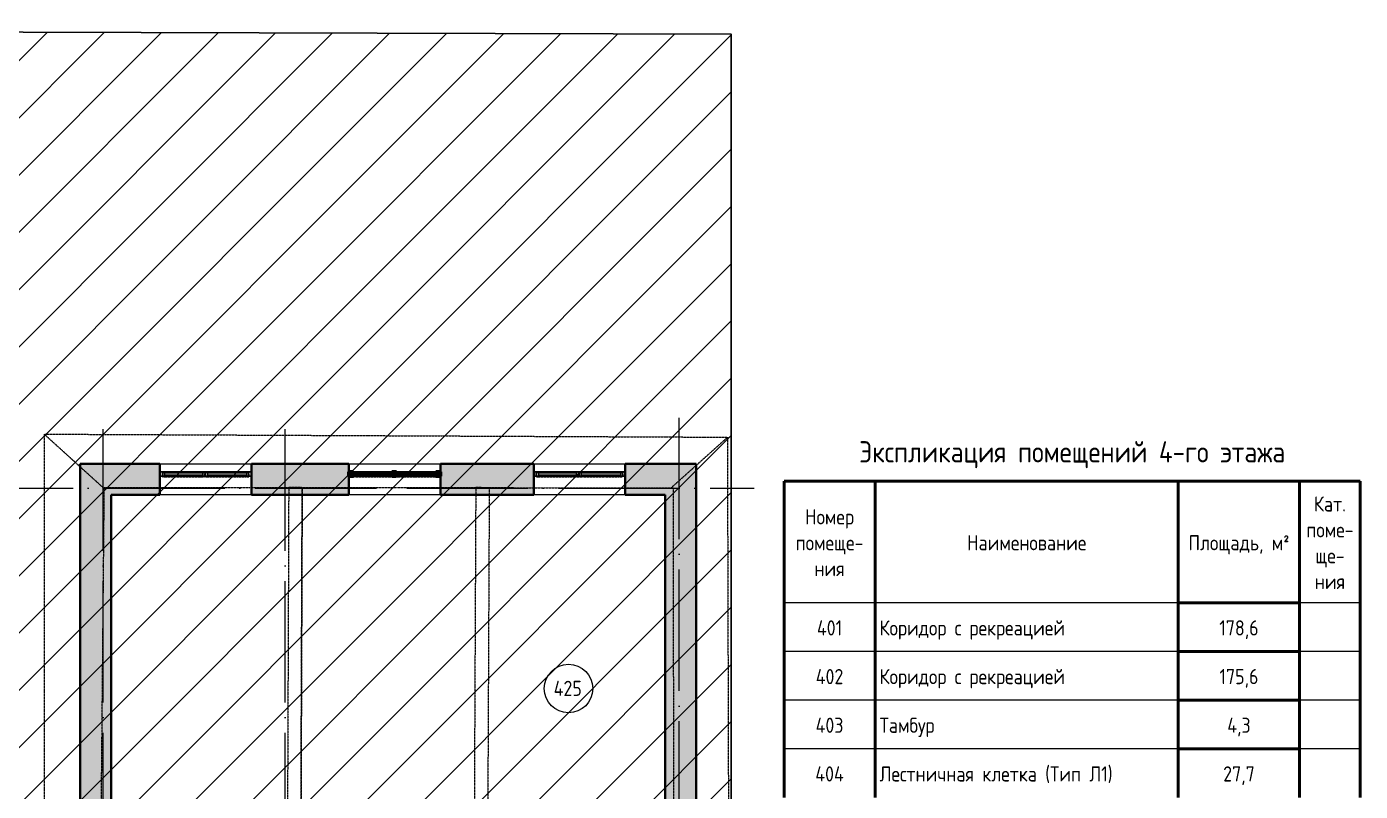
# Model space of a CAD drawing. Header units: millimetres. Extents: x 3050 to 430575, y -569542 to 36130.
# Drawn here: x 324570 to 346557, y -392259 to -379662 of the extents above; entities that cross this region are included whole.
import ezdxf

# ---------------------------------------------------------------- set-up
doc = ezdxf.new("R2010")
doc.units = ezdxf.units.MM
doc.linetypes.add('ADSK_Линия сетки', pattern=[25, 20, -2.5, 0, -2.5])
doc.linetypes.add('ADSK_Сверху', pattern=[4.5, 3, -1.5])
for name, color, linetype, lineweight in [('_ Окна', 7, 'Continuous', 30), ('Витраж', 7, 'Continuous', 18), ('Графика', 7, 'Continuous', 20), ('Каркас', 7, 'Continuous', 18), ('Крыша', 7, 'Continuous', 18), ('Марки помещений', 7, 'Continuous', 20), ('Окна', 7, 'Continuous', 18), ('Оси', 7, 'Continuous', 9), ('Панели витража', 7, 'Continuous', 18), ('Перекрытие', 7, 'Continuous', 18), ('Стены наружные', 7, 'Continuous', 18)]:
    doc.layers.add(name, color=color, linetype=linetype, lineweight=lineweight)
doc.layers.add('Линии', color=7, linetype='Continuous', lineweight=9, true_color=0x00a600)
doc.styles.add('GOST Common_2', font='GOST_Common.ttf', dxfattribs={"width": 0.9, "height": 250})
doc.styles.add('GOST Common_3', font='GOST_Common.ttf', dxfattribs={"width": 0.9, "height": 2.5})
doc.styles.add('GOST Common_4', font='GOST_Common.ttf', dxfattribs={"width": 0.9, "height": 3.5})

# ---------------------------------------------------------------- blocks, each defined once
blk = doc.blocks.new('ADSK_БалкаЖБ_Прямоугольная - 221_3х374мм-860647-04 План 4-го этажа маркировочный')
at = {"layer": 'Каркас', "color": 253, "linetype": 'ADSK_Сверху', "true_color": 0xaaaaaa}
for p, q in [((-3116, 111), (-3116, -111)), ((-3116, 111), (3116, 111)), ((3116, -111), (3116, 111)), ((-3116, -111), (3116, -111))]:
    blk.add_line(p, q, dxfattribs=at)
at = {"layer": 'Каркас', "color": 253, "linetype": 'ADSK_Сверху', "true_color": 0xb2b2b2}
for p, q in [((-3116, -111), (-3116, 111)), ((3116, 111), (-3116, 111)), ((3116, 111), (3116, -111)), ((-3116, -111), (3116, -111))]:
    blk.add_line(p, q, dxfattribs=at)
blk = doc.blocks.new('ADSK_БалкаЖБ_Прямоугольная - 221_3х374мм-V1-04 План 4-го этажа маркировочный')
at = {"layer": 'Каркас', "color": 253, "linetype": 'ADSK_Сверху', "true_color": 0xaaaaaa}
for p, q in [((-3116, 111), (-3116, -111)), ((-3116, 111), (3116, 111)), ((3116, -111), (3116, 111)), ((-3116, -111), (3116, -111))]:
    blk.add_line(p, q, dxfattribs=at)
at = {"layer": 'Каркас', "color": 253, "linetype": 'ADSK_Сверху', "true_color": 0xb2b2b2}
blk.add_line((-3116, -111), (-3116, -22), dxfattribs=at)
blk = doc.blocks.new('Витраж-тент со смещением вовне - 60мм 34 сдвиг-2061685-04 План 4-го этажа маркировочный')
at = {"layer": '_ Окна', "color": 253, "linetype": 'ADSK_Сверху', "true_color": 0xaaaaaa}
for p, q in [((-349.5, 25), (-349.5, -45)), ((-349.5, 25), (-315.5, 25)), ((-349.5, -45), (-349.5, 25)), ((349.5, 25), (315.5, 25)), ((349.5, -45), (349.5, 25)), ((349.5, -45), (349.5, 25)), ((-289.5, -45), (-349.5, -45)), ((-289.5, -35), (-289.5, -45)), ((289.5, -35), (289.5, -45)), ((289.5, -45), (349.5, -45))]:
    blk.add_line(p, q, dxfattribs=at)
at = {"layer": 'Окна', "color": 253, "linetype": 'ADSK_Сверху', "true_color": 0xaaaaaa}
blk.add_line((-289.5, -45), (289.5, -45), dxfattribs=at)
blk = doc.blocks.new('Прямоугольный импост - 70х20_56мм-1433842-04 План 4-го этажа маркировочный')
at = {"layer": 'Витраж', "color": 253, "linetype": 'ADSK_Сверху', "true_color": 0xaaaaaa}
for p, q in [((48091, 43624), (48129, 43624)), ((48091, 43554), (48129, 43554)), ((48780, 43624), (48856, 43624)), ((48780, 43554), (48856, 43554)), ((48856, 43554), (48856, 43624))]:
    blk.add_line(p, q, dxfattribs=at)
blk = doc.blocks.new('Прямоугольный импост - 70х20_56мм-1257200-04 План 4-го этажа маркировочный')
at = {"layer": 'Витраж', "color": 253, "linetype": 'ADSK_Сверху', "true_color": 0xaaaaaa}
for p, q in [((-76, 35), (0, 35)), ((0, 35), (0, -35)), ((0, -35), (-76, -35))]:
    blk.add_line(p, q, dxfattribs=at)
blk = doc.blocks.new('Прямоугольный импост - 70х20_56мм-1257201-04 План 4-го этажа маркировочный')
at = {"layer": 'Витраж', "color": 253, "linetype": 'ADSK_Сверху', "true_color": 0xaaaaaa}
for p, q in [((0, 35), (-76, 35)), ((0, -35), (0, 35)), ((-76, -35), (0, -35))]:
    blk.add_line(p, q, dxfattribs=at)
blk = doc.blocks.new('Витраж-тент со смещением вовне - 60мм 34 сдвиг-2061687-04 План 4-го этажа маркировочный')
at = {"layer": '_ Окна', "color": 253, "linetype": 'ADSK_Сверху', "true_color": 0xaaaaaa}
for p, q in [((-359.5, 25), (-359.5, -45)), ((-359.5, 25), (-325.5, 25)), ((-359.5, -45), (-359.5, 25)), ((359.5, 25), (325.5, 25)), ((359.5, -45), (359.5, 25)), ((359.5, -45), (359.5, 25)), ((-299.5, -45), (-359.5, -45)), ((-299.5, -35), (-299.5, -45)), ((299.5, -35), (299.5, -45)), ((299.5, -45), (359.5, -45))]:
    blk.add_line(p, q, dxfattribs=at)
at = {"layer": 'Окна', "color": 253, "linetype": 'ADSK_Сверху', "true_color": 0xaaaaaa}
blk.add_line((-299.5, -45), (299.5, -45), dxfattribs=at)
blk = doc.blocks.new('Прямоугольный импост - 70х20_56мм-1245127-04 План 4-го этажа маркировочный')
at = {"layer": 'Витраж', "color": 253, "linetype": 'ADSK_Сверху', "true_color": 0xaaaaaa}
for p, q in [((47346, 43624), (47346, 43554)), ((47346, 43624), (47422, 43624)), ((47346, 43554), (47422, 43554)), ((48053, 43624), (48091, 43624)), ((48053, 43554), (48091, 43554))]:
    blk.add_line(p, q, dxfattribs=at)
blk = doc.blocks.new('Прямоугольный импост - 70х76мм-1464156-04 План 4-го этажа маркировочный')
at = {"layer": 'Витраж', "color": 253, "linetype": 'ADSK_Сверху', "true_color": 0xaaaaaa}
for p, q in [((-38, 35), (38, 35)), ((38, -35), (-38, -35))]:
    blk.add_line(p, q, dxfattribs=at)
blk = doc.blocks.new('Прямоугольный импост - 70х60мм-1433844-04 План 4-го этажа маркировочный')
at = {"layer": 'Витраж', "color": 253, "linetype": 'ADSK_Сверху', "true_color": 0xaaaaaa}
for p, q in [((48129, 43624), (48129, 43554)), ((48129, 43624), (48780, 43624)), ((48129, 43554), (48780, 43554)), ((48780, 43554), (48780, 43624))]:
    blk.add_line(p, q, dxfattribs=at)
blk = doc.blocks.new('Прямоугольный импост - 70х60мм-1245129-04 План 4-го этажа маркировочный')
at = {"layer": 'Витраж', "color": 253, "linetype": 'ADSK_Сверху', "true_color": 0xaaaaaa}
for p, q in [((47422, 43624), (47422, 43554)), ((47422, 43624), (48053, 43624)), ((47422, 43554), (48053, 43554)), ((48053, 43554), (48053, 43624))]:
    blk.add_line(p, q, dxfattribs=at)
blk = doc.blocks.new('Системная панель - _AR_Стекло_40мм_привязка по центру-V139-04 План 4-го этажа маркировочный')
at = {"layer": 'Панели витража', "lineweight": 30}
for p, q in [((315.5, 20), (-315.5, 20)), ((-315.5, 20), (-315.5, -20)), ((315.5, -20), (315.5, 20)), ((-315.5, -20), (315.5, -20))]:
    blk.add_line(p, q, dxfattribs=at)
blk = doc.blocks.new('Прямоугольный импост - 70х40_56мм-1245126-04 План 4-го этажа маркировочный')
at = {"layer": 'Витраж'}
for p, q in [((48053, 43624), (47422, 43624)), ((48053, 43554), (47422, 43554))]:
    blk.add_line(p, q, dxfattribs=at)
blk = doc.blocks.new('Прямоугольный импост - 70х20_56мм-V140-04 План 4-го этажа маркировочный')
at = {"layer": 'Витраж', "lineweight": 30}
for p, q in [((-76, 35), (0, 35)), ((-76, -35), (-76, 35)), ((0, 35), (0, -35)), ((0, -35), (-76, -35))]:
    blk.add_line(p, q, dxfattribs=at)
blk = doc.blocks.new('Прямоугольный импост - 70х20_56мм-V141-04 План 4-го этажа маркировочный')
at = {"layer": 'Витраж', "lineweight": 30}
for p, q in [((0, 35), (-76, 35)), ((-76, 35), (-76, -35)), ((0, -35), (0, 35)), ((-76, -35), (0, -35))]:
    blk.add_line(p, q, dxfattribs=at)
blk = doc.blocks.new('Системная панель - _AR_Стекло_40мм_привязка по центру-V142-04 План 4-го этажа маркировочный')
at = {"layer": 'Панели витража', "lineweight": 30}
for p, q in [((325.5, 20), (-325.5, 20)), ((-325.5, 20), (-325.5, -20)), ((325.5, -20), (325.5, 20)), ((-325.5, -20), (325.5, -20))]:
    blk.add_line(p, q, dxfattribs=at)
blk = doc.blocks.new('Прямоугольный импост - 70х40_56мм-1433843-04 План 4-го этажа маркировочный')
at = {"layer": 'Витраж'}
for p, q in [((48780, 43624), (48129, 43624)), ((48780, 43554), (48129, 43554))]:
    blk.add_line(p, q, dxfattribs=at)
blk = doc.blocks.new('Прямоугольный импост - 70х76мм-V143-04 План 4-го этажа маркировочный')
at = {"layer": 'Витраж', "lineweight": 30}
for p, q in [((-38, 35), (38, 35)), ((-38, -35), (-38, 35)), ((38, 35), (38, -35)), ((38, -35), (-38, -35))]:
    blk.add_line(p, q, dxfattribs=at)
blk = doc.blocks.new('Системная панель - _AR_Стекло_40мм_привязка по центру-V144-04 План 4-го этажа маркировочный')
at = {"layer": 'Панели витража', "color": 1, "lineweight": 60, "true_color": 0xff0000}
for p, q in [((315.5, 20), (-315.5, 20)), ((-315.5, 20), (-315.5, -20)), ((315.5, -20), (315.5, 20)), ((-315.5, -20), (315.5, -20))]:
    blk.add_line(p, q, dxfattribs=at)
blk = doc.blocks.new('Прямоугольный импост - 70х20_56мм-V145-04 План 4-го этажа маркировочный')
at = {"layer": 'Витраж', "color": 1, "lineweight": 60, "true_color": 0xff0000}
for p, q in [((-76, 35), (0, 35)), ((-76, -35), (-76, 35)), ((0, 35), (0, -35)), ((0, -35), (-76, -35))]:
    blk.add_line(p, q, dxfattribs=at)
blk = doc.blocks.new('Прямоугольный импост - 70х20_56мм-V146-04 План 4-го этажа маркировочный')
at = {"layer": 'Витраж', "color": 1, "lineweight": 60, "true_color": 0xff0000}
for p, q in [((0, 35), (-76, 35)), ((-76, 35), (-76, -35)), ((0, -35), (0, 35)), ((-76, -35), (0, -35))]:
    blk.add_line(p, q, dxfattribs=at)
blk = doc.blocks.new('Системная панель - _AR_Стекло_40мм_привязка по центру-V147-04 План 4-го этажа маркировочный')
at = {"layer": 'Панели витража', "color": 1, "lineweight": 60, "true_color": 0xff0000}
for p, q in [((325.5, 20), (-325.5, 20)), ((-325.5, 20), (-325.5, -20)), ((325.5, -20), (325.5, 20)), ((-325.5, -20), (325.5, -20))]:
    blk.add_line(p, q, dxfattribs=at)
blk = doc.blocks.new('Прямоугольный импост - 70х76мм-V148-04 План 4-го этажа маркировочный')
at = {"layer": 'Витраж', "color": 1, "lineweight": 60, "true_color": 0xff0000}
for p, q in [((-38, 35), (38, 35)), ((-38, -35), (-38, 35)), ((38, 35), (38, -35)), ((38, -35), (-38, -35))]:
    blk.add_line(p, q, dxfattribs=at)
blk = doc.blocks.new('ADSK_Марка_Помещение_ОдноЗначение - Номер-247393-04 План 4-го этажа маркировочный')
at = {"layer": 'Марки помещений'}
blk.add_circle((0, 0), 4, dxfattribs=at)

msp = doc.modelspace()

# ---------------------------------------------------------------- hatches: boundary and pattern name
at = {"lineweight": 13, "true_color": 0x636466}
h = msp.add_hatch(dxfattribs=at)
h.set_pattern_fill('ANSI31', color=251, scale=210)
h.set_pattern_definition([(45, (-1812091.45, -109463.3), (-471.46345, 471.46345), [])])
h.paths.add_polyline_path([(336184.02, -379783.78), (293385.25, -379662.32), (293385.25, -437206.01), (336184.02, -437327.46)])
at = {"layer": 'Стены наружные', "true_color": 0xc0c0c0}
h = msp.add_hatch(color=9, dxfattribs=at)
h.paths.add_polyline_path([(334439.3, -387372.71), (335095.06, -387372.71), (335095.06, -386862.71), (334439.3, -386862.71), (334439.3, -387287.05)])
h.paths.add_polyline_path([(329489.59, -387372.71), (329882.88, -387372.71), (329882.88, -386862.71), (328275.29, -386862.71), (328275.29, -387372.71)])
h.paths.add_polyline_path([(325452.82, -387372.71), (326765.29, -387372.71), (326765.29, -386862.71), (325452.82, -386862.71)])
h.paths.add_polyline_path([(331392.88, -387372.71), (332929.3, -387372.71), (332929.3, -386862.71), (331392.88, -386862.71), (331392.88, -387284.79)])
h = msp.add_hatch(color=9, dxfattribs=at)
h.paths.add_polyline_path([(335605.06, -409760.6), (335605.06, -408631.63), (335095.06, -408631.63), (335095.06, -409758.24), (335288.44, -409759.14)])
h.paths.add_polyline_path([(335605.06, -406861.63), (335605.06, -404560.33), (335095.06, -404560.33), (335095.06, -406861.63), (335539.02, -406861.63)])
h.paths.add_polyline_path([(335446.28, -402790.33), (335605.06, -402790.33), (335605.06, -400313.63), (335095.06, -400313.63), (335095.06, -402790.33), (335288.44, -402790.33)])
h.paths.add_polyline_path([(335109.28, -398543.63), (335605.06, -398543.63), (335605.06, -395978.53), (335095.06, -395978.53), (335095.06, -398543.63)])
h.paths.add_polyline_path([(335095.06, -394208.53), (335605.06, -394208.53), (335605.06, -386862.71), (335095.06, -386862.71), (335095.06, -393812.97)])
h = msp.add_hatch(color=9, dxfattribs=at)
h.paths.add_polyline_path([(325806.22, -409687.86), (325962.82, -409687.86), (325962.82, -408641.64), (325452.82, -408641.64), (325452.82, -409687.86)])
h.paths.add_polyline_path([(325806.22, -406871.64), (325962.82, -406871.64), (325962.82, -404556.35), (325452.82, -404556.35), (325452.82, -406871.64)])
h.paths.add_polyline_path([(325452.82, -402786.35), (325962.82, -402786.35), (325962.82, -400535.66), (325452.82, -400535.66), (325452.82, -401343.85)])
h.paths.add_polyline_path([(325806.22, -398765.66), (325962.82, -398765.66), (325962.82, -396469.46), (325452.82, -396469.46), (325452.82, -398765.66)])
h.paths.add_polyline_path([(325806.22, -394699.46), (325962.82, -394699.46), (325962.82, -387372.71), (325452.82, -387372.71), (325452.82, -394699.46)])

# ---------------------------------------------------------------- linework, layer by layer
at = {"color": 251, "lineweight": 30, "true_color": 0x636466}
msp.add_lwpolyline([(293385.25, -379662.32), (336184.02, -379783.78), (336184.02, -437327.46), (293385.25, -437206.01)], close=True, dxfattribs=at)
at = {"layer": 'Крыша', "color": 253, "linetype": 'ADSK_Сверху', "true_color": 0xaaaaaa}
for p, q in [((324862.57, -386374.91), (336122.07, -386425.36)), ((324862.57, -386378.35), (324862.57, -386374.91)), ((336122.07, -386425.36), (336122.08, -386428.98))]:
    msp.add_line(p, q, dxfattribs=at)
at = {"layer": 'Крыша', "color": 253, "linetype": 'ADSK_Сверху', "true_color": 0xaaaaaa, "flags": 128}
for points in [[(324862.57, -386378.35), (325486.99, -386944.83), (325849.46, -387273.67)], [(324871.2, -409057.66), (324870.24, -406537.74), (324869.28, -404017.82), (324868.32, -401497.89), (324867.36, -398977.97), (324866.4, -396458.04), (324865.44, -393938.12), (324864.48, -391418.2), (324863.53, -388898.27), (324862.57, -386378.35)], [(336122.08, -386428.98), (336133.34, -390452.01), (336144.6, -394475.03), (336155.86, -398498.06), (336167.12, -402521.08), (336178.39, -406544.11), (336189.65, -410567.14), (336200.91, -414590.16), (336212.17, -418613.19), (336223.43, -422636.21)]]:
    msp.add_lwpolyline(points, dxfattribs=at)
at = {"layer": 'Крыша', "color": 253, "linetype": 'ADSK_Сверху', "true_color": 0xaaaaaa}
msp.add_open_spline([(335196.52, -387257.38), (335296.16, -387168.2), (335604.68, -386892.07), (335913.2, -386615.93), (336122.08, -386428.98)], degree=3, knots=[-0.164114766, -0.164114766, -0.164114766, -0.164114766, -0.111111111, 0, 0, 0, 0], dxfattribs=at)
at = {"layer": 'Линии', "color": 18, "lineweight": 50, "true_color": 0x000000}
for p, q in [((337056.11, -387150.37), (337056.11, -389154.98)), ((337056.11, -387150.37), (346556.95, -387150.37)), ((338556.11, -387150.37), (338556.11, -389154.98)), ((343556.11, -387150.37), (343556.11, -389154.98)), ((345556.11, -387150.37), (345556.11, -389154.98)), ((346556.11, -387150.37), (346556.11, -389154.98)), ((337056.11, -389154.98), (337056.11, -389956.82)), ((338556.11, -389154.98), (338556.11, -389956.82)), ((345556.11, -389154.98), (343556.11, -389154.98)), ((343556.11, -389154.98), (343556.11, -389956.82)), ((345556.11, -389154.98), (345556.11, -389956.82)), ((346556.11, -389154.98), (346556.11, -389956.82)), ((337056.11, -389956.82), (337056.11, -390758.66)), ((338556.11, -389956.82), (338556.11, -390758.66)), ((345556.11, -389956.82), (343556.11, -389956.82)), ((343556.11, -389956.82), (343556.11, -390758.66)), ((345556.11, -389956.82), (345556.11, -390758.66)), ((346556.11, -389956.82), (346556.11, -390758.66)), ((337056.11, -390758.66), (337056.11, -391560.5)), ((338556.11, -390758.66), (338556.11, -391560.5)), ((345556.11, -390758.66), (343556.11, -390758.66)), ((343556.11, -390758.66), (343556.11, -391560.5)), ((345556.11, -390758.66), (345556.11, -391560.5)), ((346556.11, -390758.66), (346556.11, -391560.5)), ((337056.11, -391560.5), (337056.11, -392362.34)), ((338556.11, -391560.5), (338556.11, -392362.34)), ((345556.11, -391560.5), (343556.11, -391560.5)), ((343556.11, -391560.5), (343556.11, -392362.34)), ((345556.11, -391560.5), (345556.11, -392362.34)), ((346556.11, -391560.5), (346556.11, -392362.34))]:
    msp.add_line(p, q, dxfattribs=at)
at = {"layer": 'Линии', "color": 18, "lineweight": 20, "true_color": 0x000000}
for p, q in [((346556.95, -387150.37), (346556.95, -389154.98)), ((338556.11, -389154.98), (337056.11, -389154.98)), ((343556.11, -389154.98), (338556.11, -389154.98)), ((346556.11, -389154.98), (345556.11, -389154.98)), ((338556.11, -389956.82), (337056.11, -389956.82)), ((343556.11, -389956.82), (338556.11, -389956.82)), ((346556.11, -389956.82), (345556.11, -389956.82)), ((338556.11, -390758.66), (337056.11, -390758.66)), ((343556.11, -390758.66), (338556.11, -390758.66)), ((346556.11, -390758.66), (345556.11, -390758.66)), ((338556.11, -391560.5), (337056.11, -391560.5)), ((343556.11, -391560.5), (338556.11, -391560.5)), ((346556.11, -391560.5), (345556.11, -391560.5))]:
    msp.add_line(p, q, dxfattribs=at)
at = {"layer": 'Оси', "linetype": 'ADSK_Линия сетки', "ltscale": 100}
for p, q in [((325829.52, -435797.51), (325829.52, -386087.13)), ((328829.52, -435797.51), (328829.52, -386087.13)), ((335329.52, -435606.71), (335329.52, -386087.13)), ((268333.38, -387265.13), (336561.32, -387265.13))]:
    msp.add_line(p, q, dxfattribs=at)
at = {"layer": 'Перекрытие', "color": 9, "linetype": 'ADSK_Сверху', "true_color": 0xaad4d4}
for p, q in [((325792.04, -393468.94), (325849.63, -387255.2)), ((325849.63, -387255.2), (335225.59, -387257.39)), ((335225.59, -387257.39), (335236.22, -393525.55))]:
    msp.add_line(p, q, dxfattribs=at)
at = {"layer": 'Стены наружные', "lineweight": 40}
for p, q in [((326765.29, -386862.71), (325452.82, -386862.71)), ((325452.82, -386862.71), (325452.82, -394699.46)), ((326765.29, -387372.71), (326765.29, -386862.71)), ((329882.88, -386862.71), (328275.29, -386862.71)), ((328275.29, -386862.71), (328275.29, -387372.71)), ((329882.88, -387372.71), (329882.88, -386862.71)), ((332929.3, -386862.71), (331392.88, -386862.71)), ((331392.88, -386862.71), (331392.88, -387372.71)), ((332929.3, -387372.71), (332929.3, -386862.71)), ((335605.06, -386862.71), (334439.3, -386862.71)), ((334439.3, -386862.71), (334439.3, -387372.71)), ((335605.06, -394208.53), (335605.06, -386862.71)), ((325962.82, -387372.71), (326765.29, -387372.71)), ((325962.82, -393329.51), (325962.82, -387372.71)), ((328275.29, -387372.71), (329882.88, -387372.71)), ((331392.88, -387372.71), (332929.3, -387372.71)), ((334439.3, -387372.71), (335095.06, -387372.71)), ((335095.06, -387372.71), (335095.06, -393432.95))]:
    msp.add_line(p, q, dxfattribs=at)
at = {"layer": 'Стены наружные'}
for p, q in [((326765.29, -386862.71), (328275.29, -386862.71)), ((329882.88, -386862.71), (331392.88, -386862.71)), ((332929.3, -386862.71), (334439.3, -386862.71)), ((328275.29, -387372.71), (326765.29, -387372.71)), ((331392.88, -387372.71), (329882.88, -387372.71)), ((334439.3, -387372.71), (332929.3, -387372.71))]:
    msp.add_line(p, q, dxfattribs=at)

# ---------------------------------------------------------------- block references
at = {"layer": '_ Окна', "color": 253, "linetype": 'ADSK_Сверху', "true_color": 0xaaaaaa}
for name, p in [('Витраж-тент со смещением вовне - 60мм 34 сдвиг-2061685-04 План 4-го этажа маркировочный', (327156.79, -387032.71)), ('Витраж-тент со смещением вовне - 60мм 34 сдвиг-2061687-04 План 4-го этажа маркировочный', (327873.79, -387032.71)), ('Витраж-тент со смещением вовне - 60мм 34 сдвиг-2061685-04 План 4-го этажа маркировочный', (330274.38, -387032.71)), ('Витраж-тент со смещением вовне - 60мм 34 сдвиг-2061687-04 План 4-го этажа маркировочный', (330991.38, -387032.71)), ('Витраж-тент со смещением вовне - 60мм 34 сдвиг-2061685-04 План 4-го этажа маркировочный', (333320.8, -387032.71)), ('Витраж-тент со смещением вовне - 60мм 34 сдвиг-2061687-04 План 4-го этажа маркировочный', (334037.8, -387032.71))]:
    msp.add_blockref(name, p, dxfattribs=at)
at = {"layer": 'Витраж', "color": 253, "linetype": 'ADSK_Сверху', "true_color": 0xaaaaaa, "rotation": 180}
for p in [(326765.29, -387032.71), (329882.88, -387032.71), (332929.3, -387032.71)]:
    msp.add_blockref('Прямоугольный импост - 70х20_56мм-1257201-04 План 4-го этажа маркировочный', p, dxfattribs=at)
at = {"layer": 'Витраж', "color": 253, "linetype": 'ADSK_Сверху', "true_color": 0xaaaaaa}
for name, p in [('Прямоугольный импост - 70х20_56мм-1245127-04 План 4-го этажа маркировочный', (279419.61, -430621.92)), ('Прямоугольный импост - 70х60мм-1245129-04 План 4-го этажа маркировочный', (279419.61, -430621.92)), ('Прямоугольный импост - 70х20_56мм-1433842-04 План 4-го этажа маркировочный', (279419.61, -430621.92)), ('Прямоугольный импост - 70х60мм-1433844-04 План 4-го этажа маркировочный', (279419.61, -430621.92)), ('Прямоугольный импост - 70х20_56мм-1245127-04 План 4-го этажа маркировочный', (282537.2, -430621.92)), ('Прямоугольный импост - 70х60мм-1245129-04 План 4-го этажа маркировочный', (282537.2, -430621.92)), ('Прямоугольный импост - 70х20_56мм-1433842-04 План 4-го этажа маркировочный', (282537.2, -430621.92)), ('Прямоугольный импост - 70х60мм-1433844-04 План 4-го этажа маркировочный', (282537.2, -430621.92)), ('Прямоугольный импост - 70х20_56мм-1245127-04 План 4-го этажа маркировочный', (285583.62, -430621.92)), ('Прямоугольный импост - 70х60мм-1245129-04 План 4-го этажа маркировочный', (285583.62, -430621.92)), ('Прямоугольный импост - 70х20_56мм-1433842-04 План 4-го этажа маркировочный', (285583.62, -430621.92)), ('Прямоугольный импост - 70х60мм-1433844-04 План 4-го этажа маркировочный', (285583.62, -430621.92))]:
    msp.add_blockref(name, p, dxfattribs=at)
at = {"layer": 'Витраж', "rotation": 180}
for name, p in [('Прямоугольный импост - 70х20_56мм-V141-04 План 4-го этажа маркировочный', (326765.29, -387032.71)), ('Прямоугольный импост - 70х20_56мм-V146-04 План 4-го этажа маркировочный', (329882.88, -387032.71)), ('Прямоугольный импост - 70х20_56мм-V141-04 План 4-го этажа маркировочный', (332929.3, -387032.71))]:
    msp.add_blockref(name, p, dxfattribs=at)
at = {"layer": 'Витраж'}
for name, p in [('Прямоугольный импост - 70х40_56мм-1245126-04 План 4-го этажа маркировочный', (279419.61, -430621.92)), ('Прямоугольный импост - 70х40_56мм-1433843-04 План 4-го этажа маркировочный', (279419.61, -430621.92)), ('Прямоугольный импост - 70х40_56мм-1245126-04 План 4-го этажа маркировочный', (282537.2, -430621.92)), ('Прямоугольный импост - 70х40_56мм-1433843-04 План 4-го этажа маркировочный', (282537.2, -430621.92)), ('Прямоугольный импост - 70х40_56мм-1245126-04 План 4-го этажа маркировочный', (285583.62, -430621.92)), ('Прямоугольный импост - 70х40_56мм-1433843-04 План 4-го этажа маркировочный', (285583.62, -430621.92))]:
    msp.add_blockref(name, p, dxfattribs=at)
at = {"layer": 'Витраж', "color": 253, "linetype": 'ADSK_Сверху', "true_color": 0xaaaaaa, "extrusion": (0, 0, -1), "rotation": 180}
for name, p in [('Прямоугольный импост - 70х76мм-1464156-04 План 4-го этажа маркировочный', (-327510.29, -387032.71)), ('Прямоугольный импост - 70х20_56мм-1257200-04 План 4-го этажа маркировочный', (-328275.29, -387032.71)), ('Прямоугольный импост - 70х76мм-1464156-04 План 4-го этажа маркировочный', (-330627.88, -387032.71)), ('Прямоугольный импост - 70х20_56мм-1257200-04 План 4-го этажа маркировочный', (-331392.88, -387032.71)), ('Прямоугольный импост - 70х76мм-1464156-04 План 4-го этажа маркировочный', (-333674.3, -387032.71)), ('Прямоугольный импост - 70х20_56мм-1257200-04 План 4-го этажа маркировочный', (-334439.3, -387032.71))]:
    msp.add_blockref(name, p, dxfattribs=at)
at = {"layer": 'Витраж', "extrusion": (0, 0, -1), "rotation": 180}
for name, p in [('Прямоугольный импост - 70х76мм-V143-04 План 4-го этажа маркировочный', (-327510.29, -387032.71)), ('Прямоугольный импост - 70х20_56мм-V140-04 План 4-го этажа маркировочный', (-328275.29, -387032.71)), ('Прямоугольный импост - 70х76мм-V148-04 План 4-го этажа маркировочный', (-330627.88, -387032.71)), ('Прямоугольный импост - 70х20_56мм-V145-04 План 4-го этажа маркировочный', (-331392.88, -387032.71)), ('Прямоугольный импост - 70х76мм-V143-04 План 4-го этажа маркировочный', (-333674.3, -387032.71)), ('Прямоугольный импост - 70х20_56мм-V140-04 План 4-го этажа маркировочный', (-334439.3, -387032.71))]:
    msp.add_blockref(name, p, dxfattribs=at)
at = {"layer": 'Каркас', "color": 253, "linetype": 'ADSK_Сверху', "true_color": 0xaaaaaa}
for name, p, rotation in [('ADSK_БалкаЖБ_Прямоугольная - 221_3х374мм-860647-04 План 4-го этажа маркировочный', (328989.34, -390371.99), 269.7869638367797), ('ADSK_БалкаЖБ_Прямоугольная - 221_3х374мм-V1-04 План 4-го этажа маркировочный', (332070.47, -390372.79), 269.7364939736582)]:
    msp.add_blockref(name, p, dxfattribs=dict(at, rotation=rotation))
at = {"layer": 'Марки помещений', "xscale": 99.99999999999993, "yscale": 99.99999999999993, "zscale": 99.99999999999993}
msp.add_blockref('ADSK_Марка_Помещение_ОдноЗначение - Номер-247393-04 План 4-го этажа маркировочный', (333503.01, -390565.89), dxfattribs=at)
at = {"layer": 'Панели витража'}
for name, p in [('Системная панель - _AR_Стекло_40мм_привязка по центру-V139-04 План 4-го этажа маркировочный', (327156.79, -387032.71)), ('Системная панель - _AR_Стекло_40мм_привязка по центру-V142-04 План 4-го этажа маркировочный', (327873.79, -387032.71)), ('Системная панель - _AR_Стекло_40мм_привязка по центру-V144-04 План 4-го этажа маркировочный', (330274.38, -387032.71)), ('Системная панель - _AR_Стекло_40мм_привязка по центру-V147-04 План 4-го этажа маркировочный', (330991.38, -387032.71)), ('Системная панель - _AR_Стекло_40мм_привязка по центру-V139-04 План 4-го этажа маркировочный', (333320.8, -387032.71)), ('Системная панель - _AR_Стекло_40мм_привязка по центру-V142-04 План 4-го этажа маркировочный', (334037.8, -387032.71))]:
    msp.add_blockref(name, p, dxfattribs=at)

# ---------------------------------------------------------------- texts
at = {"layer": 'Графика', "color": 18, "true_color": 0x000000, "line_spacing_factor": 1.022761}
for s, insert, char_height, width, attachment_point, style in [('Экспликация помещений 4-го этажа', (341806.53, -386491.29), 350, 8485.1252, 2, 'GOST Common_4'), ('Кат.\\Pпоме-\\Pще-\\Pния', (346056.11, -387399.82), 250, 962.4469, 2, 'GOST Common_3'), ('Номер\\Pпомеще-\\Pния', (337806.11, -387612.89), 250, 1418.0252, 2, 'GOST Common_3'), ('Наименование', (341056.11, -388039.04), 250, 2353.3185, 2, 'GOST Common_3'), ('Площадь, м\\fGOST Common|b0|i0|c238|p34|;\\W.9;²', (344556.11, -388039.04), 250, 2009.3719, 2, 'GOST Common_3'), ('401', (337806.11, -389442.26), 250, 537.0393, 2, 'GOST Common_3'), ('Коридор с рекреацией', (338631.11, -389442.26), 250, 3611.4388, 1, 'GOST Common_3'), ('178,6', (344556.11, -389442.26), 250, 790.4736, 2, 'GOST Common_3'), ('402', (337806.11, -390244.1), 250, 588.3296, 2, 'GOST Common_3'), ('Коридор с рекреацией', (338631.11, -390244.1), 250, 3611.4388, 1, 'GOST Common_3'), ('175,6', (344556.11, -390244.1), 250, 790.4736, 2, 'GOST Common_3'), ('403', (337806.11, -391045.95), 250, 588.3296, 2, 'GOST Common_3'), ('Тамбур', (338631.11, -391045.95), 250, 1203.8129, 1, 'GOST Common_3'), ('4,3', (344556.11, -391045.95), 250, 494.8003, 2, 'GOST Common_3'), ('404', (337806.11, -391847.79), 250, 615.4833, 2, 'GOST Common_3'), ('Лестничная клетка (Тип Л1)', (338631.11, -391847.79), 250, 4595.0052, 1, 'GOST Common_3'), ('27,7', (344556.11, -391847.79), 250, 654.7053, 2, 'GOST Common_3')]:
    msp.add_mtext(s, dxfattribs=dict(at, insert=insert, char_height=char_height, width=width, attachment_point=attachment_point, style=style))
at = {"layer": 'Марки помещений', "lineweight": 9, "insert": (333258.2, -390438.17), "char_height": 250, "width": 606.0757, "attachment_point": 1, "style": 'GOST Common_2'}
msp.add_mtext('425', dxfattribs=at)

doc.saveas('drawing.dxf')
